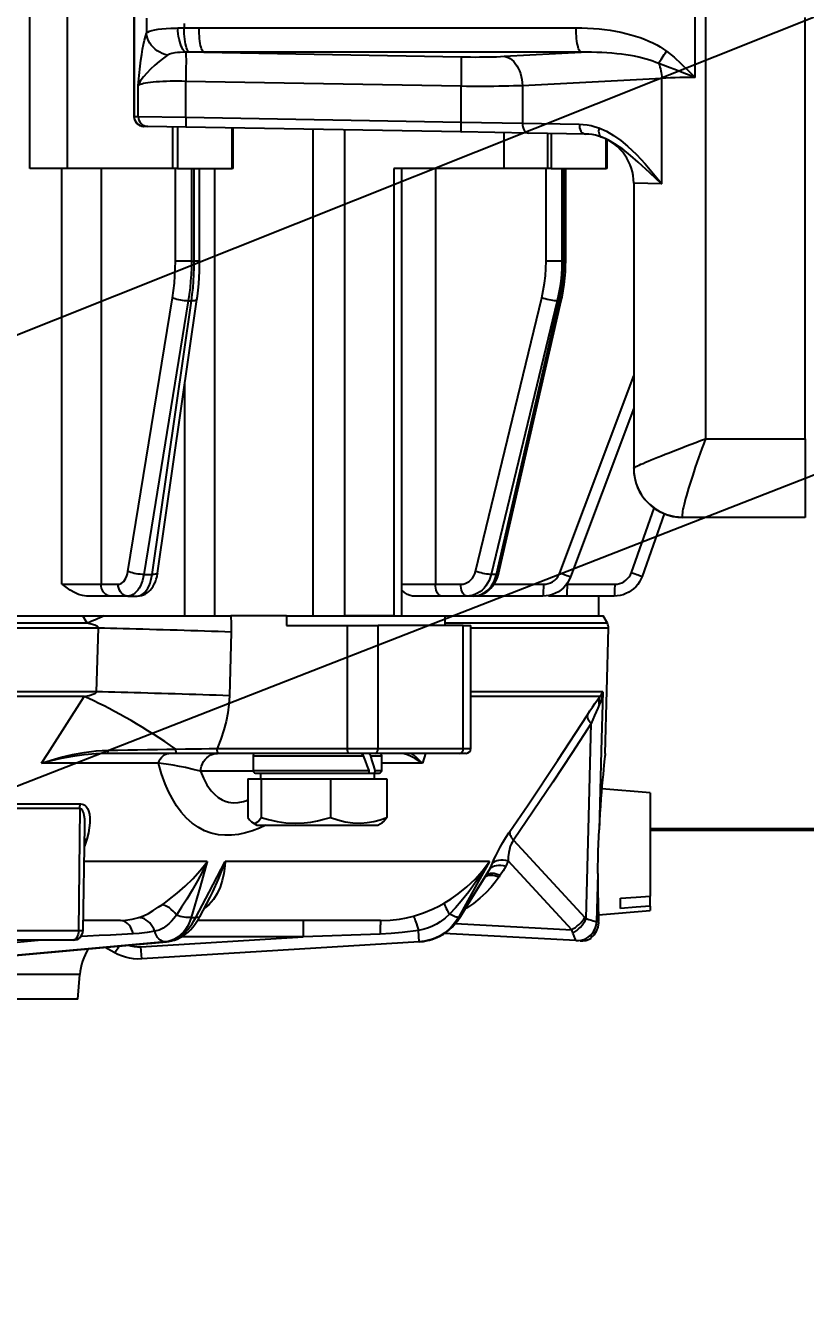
# Model space of a CAD drawing. Header units: millimetres. Extents: x 184 to 2141, y 95 to 1347.
# Drawn here: x 833.7 to 865.6, y 659 to 711.7 of the extents above; entities that cross this region are included whole.
import ezdxf
from ezdxf import colors
from ezdxf.entities.mleader import LeaderData, LeaderLine
from ezdxf.math import Vec2, Vec3

# ---------------------------------------------------------------- set-up
doc = ezdxf.new("R2010")
doc.units = ezdxf.units.MM
doc.layers.add('chuda', color=61, linetype='Continuous')
doc.layers.add('gruba', color=7, linetype='Continuous', lineweight=50)
doc.styles.get("Standard").update_dxf_attribs({"font": 'arial.ttf'})

msp = doc.modelspace()

# ---------------------------------------------------------------- linework, layer by layer
at = {"color": 7, "linetype": 'Continuous'}
for p, q in [((861.563, 776.977), (861.563, 694.82)), ((833.89, 705.895), (833.89, 765.902)), ((835.413, 765.902), (835.413, 705.895)), ((838.152, 717.326), (838.152, 708.019)), ((838.158, 717.326), (838.158, 708.019)), ((861.134, 709.621), (861.134, 713.849)), ((838.667, 712.042), (838.667, 711.427)), ((865.649, 694.82), (865.649, 712.069)), ((839.948, 711.644), (840.206, 711.647)), ((840.206, 711.823), (840.206, 711.647)), ((840.817, 711.65), (856.261, 711.65)), ((840.408, 710.65), (840.278, 710.65)), ((856.464, 710.647), (841.019, 710.647)), ((841.019, 710.647), (851.551, 710.46)), ((853.314, 710.483), (856.464, 710.647)), ((838.327, 708.015), (838.327, 709.29)), ((851.549, 709.257), (840.275, 709.457)), ((840.275, 707.988), (840.275, 709.457)), ((859.773, 709.578), (854.068, 709.279)), ((859.773, 705.254), (859.773, 709.578)), ((851.549, 707.791), (851.549, 709.257)), ((854.068, 709.279), (854.068, 707.743)), ((838.152, 708.019), (838.158, 708.019)), ((838.152, 708.017), (838.158, 708.018)), ((838.158, 708.019), (838.158, 708.018)), ((838.158, 708.018), (838.327, 708.015)), ((838.327, 708.015), (840.275, 707.988)), ((840.275, 707.988), (851.549, 707.791)), ((851.549, 707.791), (854.068, 707.743)), ((854.068, 707.743), (856.392, 707.702)), ((838.717, 707.612), (838.556, 707.615)), ((840.275, 707.585), (838.717, 707.612)), ((839.75, 705.895), (839.75, 707.594)), ((839.93, 707.591), (839.93, 705.895)), ((851.549, 707.388), (840.275, 707.585)), ((842.178, 705.895), (842.178, 707.552)), ((842.214, 705.895), (842.214, 707.551)), ((845.483, 707.494), (845.483, 687.571)), ((846.775, 707.472), (846.775, 687.571)), ((854.319, 707.34), (851.549, 707.388)), ((853.303, 707.358), (853.303, 705.895)), ((856.643, 707.3), (854.319, 707.34)), ((855.104, 705.895), (855.104, 707.326)), ((855.246, 707.324), (855.246, 705.895)), ((857.495, 705.895), (857.495, 707.094)), ((857.53, 705.895), (857.53, 707.077)), ((835.413, 705.895), (833.89, 705.895)), ((835.204, 688.86), (835.204, 705.895)), ((839.75, 705.895), (835.413, 705.895)), ((836.804, 705.895), (836.804, 688.86)), ((839.93, 705.895), (839.75, 705.895)), ((839.849, 702.097), (839.849, 705.895)), ((839.93, 705.895), (842.178, 705.895)), ((840.507, 705.895), (840.507, 702.097)), ((840.623, 702.097), (840.623, 705.895)), ((840.843, 702.097), (840.843, 705.895)), ((841.453, 705.895), (841.453, 687.571)), ((842.214, 705.895), (842.178, 705.895)), ((853.303, 705.895), (848.798, 705.895)), ((848.798, 705.895), (848.798, 687.571)), ((849.127, 687.571), (849.127, 705.895)), ((850.501, 705.895), (850.501, 688.86)), ((855.104, 705.895), (853.303, 705.895)), ((855.032, 702.097), (855.032, 705.895)), ((855.246, 705.895), (855.104, 705.895)), ((855.246, 705.895), (857.495, 705.895)), ((855.684, 705.895), (855.684, 702.097)), ((855.76, 702.097), (855.76, 705.895)), ((855.838, 702.097), (855.838, 705.895)), ((857.53, 705.895), (857.495, 705.895)), ((858.622, 705.286), (858.622, 693.617)), ((859.773, 705.254), (858.622, 705.286)), ((840.507, 702.097), (839.849, 702.097)), ((840.507, 702.097), (840.623, 702.097)), ((840.843, 702.097), (840.623, 702.097)), ((855.684, 702.097), (855.032, 702.097)), ((855.76, 702.097), (855.684, 702.097)), ((855.838, 702.097), (855.76, 702.097)), ((837.907, 689.388), (839.729, 700.592)), ((840.377, 700.462), (838.554, 689.258)), ((838.897, 689.258), (840.507, 700.462)), ((839.122, 689.32), (840.732, 700.524)), ((840.377, 700.462), (840.507, 700.462)), ((852.142, 689.388), (854.853, 700.592)), ((855.49, 700.462), (852.779, 689.258)), ((853.001, 689.258), (855.575, 700.462)), ((853.082, 689.28), (855.656, 700.484)), ((855.575, 700.462), (855.49, 700.462)), ((855.602, 689.331), (858.622, 697.403)), ((840.24, 687.571), (840.24, 697.101)), ((858.622, 696.075), (856.036, 689.161)), ((861.563, 694.82), (865.649, 694.82)), ((865.649, 694.82), (865.649, 691.598)), ((858.528, 689.342), (859.463, 691.975)), ((859.876, 691.747), (858.963, 689.18)), ((865.649, 691.598), (860.636, 691.598)), ((838.554, 689.258), (838.897, 689.258)), ((853.001, 689.258), (852.779, 689.258)), ((835.204, 688.86), (836.804, 688.86)), ((836.804, 688.86), (837.503, 688.86)), ((849.127, 688.86), (850.501, 688.86)), ((850.501, 688.86), (851.541, 688.86)), ((852.902, 688.86), (854.923, 688.86)), ((855.871, 688.86), (855.893, 688.86)), ((855.893, 688.89), (855.893, 688.86)), ((855.893, 688.86), (857.844, 688.86)), ((837.198, 688.376), (836.202, 688.376)), ((837.897, 688.376), (837.198, 688.376)), ((837.463, 688.376), (837.432, 688.376)), ((837.897, 688.376), (838.287, 688.376)), ((850.748, 688.376), (849.565, 688.376)), ((851.788, 688.376), (850.748, 688.376)), ((852.041, 688.376), (851.788, 688.376)), ((852.322, 688.376), (852.041, 688.376)), ((854.904, 688.376), (852.322, 688.376)), ((855.873, 688.376), (855.16, 688.376)), ((857.825, 688.376), (855.873, 688.376)), ((857.192, 687.571), (857.192, 688.376)), ((836.237, 687.263), (788.741, 687.263)), ((788.924, 687.571), (836.054, 687.571)), ((836.054, 687.571), (836.933, 687.571)), ((836.237, 687.263), (836.054, 687.571)), ((836.933, 687.571), (842.117, 687.571)), ((844.402, 687.571), (842.117, 687.571)), ((844.402, 687.571), (844.402, 687.168)), ((844.402, 687.571), (850.9, 687.571)), ((844.402, 687.168), (846.896, 687.168)), ((848.798, 687.571), (846.775, 687.571)), ((846.896, 687.168), (848.149, 687.168)), ((846.896, 682.134), (846.896, 687.168)), ((851.642, 687.168), (848.149, 687.168)), ((848.149, 682.134), (848.149, 687.168)), ((850.9, 687.168), (850.9, 687.571)), ((850.9, 687.571), (857.376, 687.571)), ((857.543, 687.263), (850.9, 687.263)), ((851.642, 687.168), (851.957, 687.168)), ((851.642, 682.134), (851.642, 687.168)), ((851.957, 682.134), (851.957, 687.168)), ((857.543, 687.263), (857.376, 687.571)), ((836.697, 687.06), (788.282, 687.06)), ((836.623, 684.453), (836.697, 687.06)), ((842.137, 686.902), (842.059, 684.295)), ((857.592, 687.06), (851.957, 687.06)), ((857.457, 681.932), (857.592, 687.06)), ((836.623, 684.453), (788.355, 684.453)), ((836.11, 684.261), (788.868, 684.261)), ((857.352, 684.453), (851.957, 684.453)), ((857.23, 684.261), (851.957, 684.261)), ((839.903, 681.933), (837.066, 681.933)), ((841.63, 681.933), (839.903, 681.933)), ((841.557, 682.134), (846.896, 682.134)), ((846.969, 681.933), (841.63, 681.933)), ((846.896, 682.134), (848.149, 682.134)), ((848.014, 681.933), (846.969, 681.933)), ((851.493, 681.933), (848.014, 681.933)), ((848.149, 682.134), (851.642, 682.134)), ((848.998, 681.933), (848.998, 681.933)), ((849.102, 681.933), (848.998, 681.933)), ((850.092, 681.933), (849.974, 681.531)), ((851.756, 681.933), (851.493, 681.933)), ((851.642, 682.134), (851.957, 682.134)), ((839.152, 681.531), (834.361, 681.531)), ((843.031, 681.832), (843.031, 681.228)), ((843.031, 681.832), (847.554, 681.832)), ((847.85, 681.832), (848.299, 681.832)), ((848.299, 681.228), (848.299, 681.832)), ((849.974, 681.531), (848.299, 681.531)), ((843.036, 681.198), (840.871, 681.198)), ((842.82, 680.886), (842.82, 679.308)), ((842.82, 680.886), (843.358, 680.886)), ((843.031, 681.228), (847.781, 681.228)), ((843.132, 681.127), (847.733, 681.127)), ((843.329, 681.127), (843.329, 680.886)), ((843.358, 680.886), (843.358, 679.308)), ((843.358, 680.886), (846.203, 680.886)), ((846.203, 680.886), (846.203, 679.308)), ((846.203, 680.886), (848.51, 680.886)), ((847.733, 681.127), (847.804, 681.127)), ((847.804, 681.127), (847.968, 681.127)), ((847.968, 681.127), (848.198, 681.127)), ((848.001, 680.886), (848.001, 681.127)), ((848.026, 681.228), (848.299, 681.228)), ((848.51, 680.886), (848.51, 679.308)), ((859.291, 680.312), (857.313, 680.485)), ((859.291, 680.312), (859.291, 676.091)), ((831.368, 679.864), (835.962, 679.864)), ((835.932, 679.669), (831.344, 679.669)), ((835.932, 679.669), (835.884, 674.677)), ((836.067, 674.677), (836.142, 678.969)), ((836.138, 678.969), (836.139, 678.981)), ((843.003, 679.1), (843.188, 678.993)), ((843.188, 678.993), (847.996, 678.993)), ((847.996, 678.993), (848.142, 678.993)), ((848.142, 678.993), (848.327, 679.1)), ((836.215, 678.42), (836.127, 678.131)), ((853.698, 678.378), (856.625, 675.21)), ((841.155, 677.498), (836.116, 677.498)), ((852.712, 677.498), (841.892, 677.498)), ((852.737, 677.215), (852.833, 677.435)), ((853.474, 677.534), (853.379, 677.314)), ((856.084, 674.709), (853.474, 677.534)), ((857.156, 677.006), (857.105, 675.046)), ((840.845, 675.233), (841.272, 676.043)), ((859.291, 675.671), (859.291, 676.091)), ((858.082, 675.58), (858.082, 675.999)), ((859.291, 675.671), (859.291, 675.499)), ((837.596, 675.086), (836.074, 675.086)), ((840.5, 675.213), (840.682, 675.213)), ((848.255, 675.086), (840.762, 675.086)), ((851.443, 675.216), (851.496, 675.219)), ((857.103, 675.046), (857.105, 675.046)), ((857.105, 675.046), (857.187, 675.042)), ((857.178, 675.314), (859.291, 675.499)), ((831.305, 674.677), (835.884, 674.677)), ((835.884, 674.677), (836.067, 674.677)), ((848.239, 674.532), (845.081, 674.421)), ((849.831, 674.213), (849.803, 674.676)), ((856.259, 674.263), (850.852, 674.549)), ((851.318, 674.961), (856.084, 674.709)), ((835.661, 674.281), (831.126, 674.281)), ((831.249, 674.012), (834.228, 674.281)), ((839.437, 674.212), (831.692, 673.514)), ((831.715, 673.514), (839.461, 674.212)), ((831.742, 673.515), (839.489, 674.214)), ((835.664, 674.281), (835.661, 674.281)), ((837.337, 673.779), (836.976, 673.987)), ((838.437, 674.011), (845.081, 674.421)), ((838.468, 673.513), (838.437, 674.011)), ((849.831, 674.213), (838.468, 673.513)), ((839.461, 674.212), (839.437, 674.212)), ((839.489, 674.214), (839.461, 674.212)), ((845.081, 674.421), (840.101, 674.421)), ((849.838, 674.214), (849.831, 674.213)), ((856.26, 674.263), (856.259, 674.263)), ((856.429, 674.254), (856.26, 674.263)), ((856.874, 674.361), (856.874, 674.39)), ((835.936, 672.881), (833.097, 672.881)), ((835.847, 671.865), (835.936, 672.881)), ((835.847, 671.865), (833.028, 671.865))]:
    msp.add_line(p, q, dxfattribs=at)
at = {"color": 7, "linetype": 'Continuous', "flags": 128}
for points in [[(838.327, 709.29), (838.328, 709.295), (838.368, 709.691), (838.41, 710.076), (838.44, 710.319), (838.473, 710.552), (838.508, 710.771), (838.544, 710.963), (838.582, 711.139), (838.623, 711.295), (838.667, 711.427)], [(838.667, 711.427), (838.717, 711.474), (838.79, 711.514), (838.886, 711.547), (839.004, 711.574), (839.143, 711.596), (839.3, 711.613), (839.474, 711.626), (839.663, 711.635), (839.864, 711.642), (839.948, 711.644)], [(839.529, 710.534), (839.417, 710.561), (839.309, 710.599), (839.206, 710.648), (839.108, 710.707), (839.018, 710.775), (838.936, 710.852), (838.863, 710.936), (838.8, 711.026), (838.749, 711.122), (838.709, 711.221), (838.681, 711.324), (838.667, 711.427)], [(840.278, 710.65), (840.237, 710.675), (840.197, 710.714), (840.158, 710.765), (840.121, 710.829), (840.086, 710.904), (840.055, 710.99), (840.026, 711.084), (840.002, 711.187), (839.982, 711.295), (839.966, 711.409), (839.955, 711.525), (839.948, 711.644)], [(840.206, 711.647), (840.41, 711.649), (840.613, 711.65), (840.817, 711.65)], [(840.408, 710.65), (840.382, 710.675), (840.356, 710.712), (840.332, 710.764), (840.309, 710.827), (840.288, 710.902), (840.268, 710.988), (840.251, 711.083), (840.236, 711.186), (840.224, 711.295), (840.215, 711.41), (840.209, 711.527), (840.206, 711.647)], [(841.019, 710.647), (840.994, 710.664), (840.97, 710.693), (840.946, 710.735), (840.924, 710.789), (840.903, 710.854), (840.884, 710.929), (840.867, 711.014), (840.852, 711.107), (840.84, 711.207), (840.83, 711.312), (840.823, 711.423), (840.819, 711.536), (840.817, 711.65)], [(856.261, 711.65), (856.5, 711.648), (856.737, 711.639), (856.972, 711.625), (857.204, 711.605), (857.432, 711.579), (857.657, 711.548), (857.877, 711.511), (858.092, 711.469), (858.301, 711.421), (858.504, 711.369), (858.7, 711.311), (858.889, 711.249), (859.071, 711.182), (859.244, 711.11), (859.408, 711.034), (859.564, 710.954), (859.709, 710.87), (859.845, 710.782), (859.971, 710.69)], [(856.464, 710.647), (856.439, 710.664), (856.414, 710.693), (856.391, 710.735), (856.368, 710.789), (856.347, 710.854), (856.328, 710.929), (856.311, 711.014), (856.296, 711.107), (856.284, 711.207), (856.274, 711.312), (856.267, 711.423), (856.263, 711.536), (856.261, 711.65)], [(839.529, 710.534), (839.361, 710.41), (839.184, 710.269), (839.007, 710.117), (838.835, 709.958), (838.676, 709.798), (838.538, 709.642), (838.413, 709.468), (838.328, 709.293), (838.327, 709.29)], [(840.278, 710.65), (840.045, 710.642), (839.93, 710.635), (839.821, 710.623), (839.707, 710.603), (839.606, 710.574), (839.529, 710.534)], [(840.278, 710.65), (840.28, 710.622), (840.282, 710.58), (840.283, 710.526), (840.283, 710.458), (840.284, 710.379), (840.284, 710.289), (840.284, 710.189), (840.283, 710.081), (840.282, 709.965), (840.281, 709.844), (840.279, 709.717), (840.277, 709.588), (840.275, 709.457)], [(841.019, 710.647), (840.815, 710.649), (840.611, 710.65), (840.408, 710.65)], [(851.551, 710.46), (851.553, 710.443), (851.555, 710.412), (851.556, 710.368), (851.557, 710.311), (851.558, 710.243), (851.558, 710.163), (851.558, 710.074), (851.558, 709.975), (851.557, 709.868), (851.556, 709.754), (851.555, 709.635), (851.553, 709.511), (851.551, 709.385), (851.549, 709.257)], [(851.551, 710.46), (851.743, 710.457), (851.933, 710.456), (852.122, 710.455), (852.308, 710.456), (852.489, 710.457), (852.667, 710.46), (852.839, 710.464), (853.004, 710.469), (853.163, 710.475), (853.314, 710.483)], [(853.314, 710.483), (853.397, 710.466), (853.478, 710.435), (853.557, 710.392), (853.634, 710.336), (853.706, 710.268), (853.774, 710.189), (853.836, 710.099), (853.892, 710), (853.941, 709.893), (853.983, 709.779), (854.017, 709.659), (854.042, 709.535), (854.059, 709.408), (854.068, 709.279)], [(859.649, 710.185), (859.535, 710.235), (859.412, 710.283), (859.28, 710.329), (859.138, 710.372), (858.987, 710.412), (858.828, 710.45), (858.662, 710.484), (858.488, 710.516), (858.307, 710.544), (858.12, 710.569), (857.927, 710.591), (857.729, 710.609), (857.526, 710.624), (857.319, 710.636), (857.109, 710.644), (856.896, 710.649), (856.681, 710.65), (856.464, 710.647)], [(859.649, 710.185), (859.678, 710.239), (859.711, 710.298), (859.747, 710.359), (859.787, 710.422), (859.829, 710.487), (859.874, 710.554), (859.922, 710.622), (859.971, 710.69)], [(859.971, 710.69), (860.275, 710.442), (860.567, 710.18), (860.852, 709.906), (861.13, 709.625), (861.134, 709.621)], [(861.134, 709.621), (861.128, 709.623), (860.75, 709.768), (860.379, 709.91), (860.01, 710.05), (859.649, 710.185)], [(859.649, 710.185), (859.675, 710.115), (859.699, 710.042), (859.719, 709.968), (859.736, 709.892), (859.75, 709.815), (859.761, 709.736), (859.769, 709.657), (859.773, 709.578)], [(840.275, 709.457), (840.112, 709.461), (839.95, 709.463), (839.791, 709.463), (839.635, 709.461), (839.484, 709.457), (839.338, 709.452), (839.198, 709.445), (839.066, 709.436), (838.941, 709.425), (838.826, 709.413), (838.721, 709.399), (838.626, 709.384), (838.542, 709.367), (838.47, 709.349), (838.41, 709.33), (838.362, 709.311), (838.327, 709.29)], [(861.134, 709.621), (860.922, 709.62), (860.715, 709.617), (860.512, 709.613), (860.316, 709.607), (860.127, 709.599), (859.945, 709.589), (859.773, 709.578)], [(854.068, 709.279), (853.889, 709.273), (853.702, 709.268), (853.508, 709.263), (853.307, 709.259), (853.101, 709.256), (852.889, 709.254), (852.673, 709.252), (852.453, 709.252), (852.23, 709.252), (852.005, 709.253), (851.777, 709.254), (851.549, 709.257)], [(838.152, 708.017), (838.158, 707.954), (838.173, 707.89), (838.199, 707.831), (838.234, 707.776), (838.277, 707.729), (838.327, 707.688), (838.383, 707.656), (838.444, 707.632), (838.509, 707.619), (838.556, 707.615)], [(838.158, 708.018), (838.165, 707.94), (838.188, 707.866), (838.225, 707.796), (838.274, 707.736), (838.334, 707.686), (838.403, 707.648), (838.478, 707.624), (838.556, 707.615)], [(838.327, 708.015), (838.334, 707.937), (838.357, 707.863), (838.392, 707.794), (838.441, 707.733), (838.5, 707.683), (838.567, 707.645), (838.64, 707.621), (838.717, 707.612)], [(840.275, 707.988), (840.274, 707.909), (840.273, 707.834), (840.272, 707.764), (840.272, 707.703), (840.272, 707.653), (840.273, 707.616), (840.274, 707.593), (840.275, 707.585)], [(851.549, 707.791), (851.548, 707.713), (851.547, 707.637), (851.547, 707.567), (851.546, 707.506), (851.547, 707.456), (851.547, 707.419), (851.548, 707.396), (851.549, 707.388)], [(854.068, 707.743), (854.072, 707.665), (854.085, 707.59), (854.108, 707.52), (854.14, 707.46), (854.178, 707.41), (854.222, 707.372), (854.269, 707.349), (854.319, 707.34)], [(856.392, 707.702), (856.557, 707.694), (856.721, 707.674), (856.883, 707.643), (857.043, 707.601), (857.199, 707.548)], [(856.392, 707.702), (856.396, 707.624), (856.409, 707.549), (856.432, 707.48), (856.463, 707.419), (856.502, 707.369), (856.546, 707.331), (856.593, 707.308), (856.643, 707.3)], [(857.316, 707.171), (857.186, 707.215), (857.053, 707.25), (856.918, 707.276), (856.781, 707.292), (856.643, 707.3)], [(857.199, 707.548), (857.188, 707.484), (857.185, 707.421), (857.19, 707.361), (857.202, 707.307), (857.222, 707.26), (857.248, 707.221), (857.279, 707.191), (857.316, 707.171)], [(857.199, 707.548), (857.504, 707.413), (857.798, 707.244), (858.089, 707.04), (858.368, 706.81), (858.738, 706.457), (859.09, 706.075), (859.433, 705.672), (859.769, 705.258), (859.773, 705.254)], [(859.773, 705.254), (859.768, 705.258), (859.281, 705.707), (858.808, 706.142), (858.492, 706.42), (858.171, 706.677), (857.842, 706.905), (857.584, 707.052), (857.316, 707.171)], [(839.729, 700.592), (839.772, 700.888), (839.806, 701.187), (839.83, 701.489), (839.844, 701.792), (839.849, 702.097)], [(840.507, 702.097), (840.503, 701.821), (840.492, 701.546), (840.474, 701.272), (840.449, 700.999), (840.416, 700.729), (840.377, 700.462)], [(840.507, 700.462), (840.542, 700.729), (840.571, 700.999), (840.594, 701.272), (840.61, 701.546), (840.62, 701.821), (840.623, 702.097)], [(840.732, 700.524), (840.75, 700.657), (840.78, 700.91), (840.805, 701.166), (840.823, 701.423), (840.835, 701.681), (840.842, 701.94), (840.843, 702.097)], [(854.853, 700.592), (854.917, 700.888), (854.967, 701.187), (855.003, 701.489), (855.025, 701.792), (855.032, 702.097)], [(855.684, 702.097), (855.679, 701.821), (855.662, 701.546), (855.635, 701.272), (855.598, 700.999), (855.549, 700.729), (855.49, 700.462)], [(855.575, 700.462), (855.631, 700.729), (855.677, 700.999), (855.713, 701.272), (855.739, 701.546), (855.754, 701.821), (855.76, 702.097)], [(855.656, 700.484), (855.686, 700.62), (855.734, 700.875), (855.773, 701.132), (855.803, 701.391), (855.824, 701.651), (855.835, 701.912), (855.838, 702.097)], [(840.377, 700.462), (840.305, 700.464), (840.227, 700.471), (840.147, 700.481), (840.066, 700.494), (839.986, 700.51), (839.911, 700.528), (839.841, 700.549), (839.78, 700.57), (839.729, 700.592)], [(840.732, 700.524), (840.726, 700.51), (840.706, 700.494), (840.673, 700.481), (840.628, 700.471), (840.572, 700.464), (840.507, 700.462)], [(855.49, 700.462), (855.44, 700.464), (855.38, 700.471), (855.312, 700.481), (855.238, 700.494), (855.16, 700.51), (855.08, 700.528), (855.001, 700.549), (854.925, 700.57), (854.853, 700.592)], [(855.656, 700.484), (855.654, 700.481), (855.641, 700.471), (855.614, 700.464), (855.575, 700.462)], [(858.622, 693.617), (858.628, 693.625), (858.646, 693.639), (858.677, 693.657), (858.72, 693.679), (858.775, 693.706), (858.841, 693.737), (858.919, 693.772), (859.008, 693.811), (859.108, 693.854), (859.218, 693.9), (859.338, 693.95), (859.468, 694.004), (859.607, 694.06), (859.755, 694.12), (859.91, 694.182), (860.073, 694.247), (860.243, 694.313), (860.419, 694.382), (860.6, 694.453), (860.786, 694.524), (860.976, 694.597), (861.169, 694.671), (861.365, 694.745), (861.563, 694.82)], [(861.563, 694.82), (861.489, 694.621), (861.417, 694.423), (861.346, 694.226), (861.277, 694.032), (861.21, 693.84), (861.146, 693.652), (861.084, 693.469), (861.025, 693.291), (860.97, 693.119), (860.917, 692.953), (860.869, 692.794), (860.824, 692.643), (860.782, 692.501), (860.745, 692.367), (860.712, 692.243), (860.684, 692.128), (860.66, 692.024), (860.64, 691.931), (860.625, 691.848), (860.615, 691.777), (860.609, 691.717), (860.608, 691.67), (860.612, 691.634), (860.62, 691.611)], [(858.622, 693.617), (858.629, 693.452), (858.649, 693.288), (858.683, 693.126), (858.73, 692.968), (858.79, 692.814), (858.862, 692.666), (858.947, 692.524), (859.043, 692.389), (859.149, 692.263), (859.266, 692.146), (859.392, 692.039), (859.526, 691.942), (859.668, 691.857), (859.816, 691.784), (859.97, 691.723), (860.129, 691.675), (860.291, 691.64), (860.455, 691.619), (860.62, 691.611)], [(860.62, 691.611), (860.625, 691.604), (860.63, 691.6), (860.636, 691.598)], [(837.503, 688.86), (837.563, 688.867), (837.622, 688.89), (837.679, 688.926), (837.731, 688.977), (837.78, 689.04), (837.822, 689.114), (837.858, 689.198), (837.886, 689.29), (837.907, 689.388)], [(838.554, 689.258), (838.531, 689.134), (838.499, 689.016), (838.461, 688.904), (838.417, 688.8), (838.366, 688.706), (838.309, 688.622), (838.248, 688.549), (838.183, 688.488), (838.115, 688.439), (838.044, 688.405), (837.971, 688.383), (837.897, 688.376)], [(838.554, 689.258), (838.482, 689.26), (838.405, 689.267), (838.324, 689.277), (838.243, 689.29), (838.164, 689.306), (838.088, 689.324), (838.019, 689.345), (837.958, 689.366), (837.907, 689.388)], [(838.287, 688.376), (838.373, 688.382), (838.457, 688.398), (838.538, 688.425), (838.615, 688.46), (838.688, 688.505), (838.756, 688.559), (838.821, 688.622), (838.881, 688.693), (838.936, 688.775), (838.986, 688.865), (839.03, 688.964), (839.066, 689.069), (839.096, 689.178), (839.118, 689.291), (839.122, 689.32)], [(838.287, 688.376), (838.355, 688.383), (838.423, 688.405), (838.489, 688.439), (838.552, 688.488), (838.613, 688.549), (838.67, 688.622), (838.722, 688.706), (838.769, 688.8), (838.811, 688.904), (838.846, 689.016), (838.875, 689.134), (838.897, 689.258)], [(839.122, 689.32), (839.116, 689.306), (839.096, 689.29), (839.063, 689.277), (839.018, 689.267), (838.962, 689.26), (838.897, 689.258)], [(851.541, 688.86), (851.631, 688.867), (851.718, 688.89), (851.803, 688.926), (851.881, 688.977), (851.953, 689.04), (852.016, 689.114), (852.069, 689.198), (852.111, 689.29), (852.142, 689.388)], [(852.779, 689.258), (852.743, 689.134), (852.696, 689.016), (852.638, 688.904), (852.571, 688.8), (852.494, 688.706), (852.409, 688.622), (852.317, 688.549), (852.219, 688.488), (852.116, 688.439), (852.009, 688.405), (851.899, 688.383), (851.788, 688.376)], [(852.041, 688.376), (852.118, 688.38), (852.221, 688.393), (852.323, 688.418), (852.421, 688.454), (852.515, 688.499), (852.605, 688.555), (852.69, 688.62), (852.769, 688.694), (852.842, 688.776), (852.907, 688.866), (852.965, 688.963), (853.013, 689.067), (853.053, 689.175), (853.082, 689.28)], [(852.041, 688.376), (852.149, 688.383), (852.255, 688.405), (852.359, 688.439), (852.459, 688.488), (852.554, 688.549), (852.643, 688.622), (852.725, 688.706), (852.8, 688.8), (852.865, 688.904), (852.921, 689.016), (852.966, 689.134), (853.001, 689.258)], [(852.779, 689.258), (852.729, 689.26), (852.669, 689.267), (852.601, 689.277), (852.527, 689.29), (852.449, 689.306), (852.369, 689.324), (852.289, 689.345), (852.213, 689.366), (852.142, 689.388)], [(853.082, 689.28), (853.081, 689.277), (853.067, 689.267), (853.04, 689.26), (853.001, 689.258)], [(854.923, 688.86), (855.021, 688.866), (855.116, 688.886), (855.209, 688.918), (855.296, 688.963), (855.376, 689.018), (855.448, 689.084), (855.51, 689.159), (855.562, 689.242), (855.602, 689.331)], [(855.602, 689.331), (855.679, 689.302), (855.752, 689.274), (855.821, 689.248), (855.883, 689.224), (855.936, 689.203), (855.979, 689.186), (856.01, 689.173), (856.03, 689.165), (856.036, 689.161)], [(857.844, 688.86), (857.943, 688.866), (858.04, 688.887), (858.133, 688.92), (858.221, 688.965), (858.302, 689.022), (858.374, 689.09), (858.437, 689.167), (858.488, 689.251), (858.528, 689.342)], [(858.528, 689.342), (858.604, 689.314), (858.678, 689.288), (858.748, 689.263), (858.81, 689.24), (858.863, 689.22), (858.906, 689.204), (858.938, 689.191), (858.957, 689.184), (858.963, 689.18)], [(836.202, 688.376), (836.044, 688.393), (835.886, 688.439), (835.71, 688.52), (835.54, 688.621), (835.372, 688.736), (835.207, 688.857), (835.204, 688.86)], [(837.198, 688.376), (837.13, 688.384), (837.064, 688.406), (837.001, 688.441), (836.945, 688.49), (836.896, 688.549), (836.857, 688.618), (836.828, 688.694), (836.81, 688.776), (836.804, 688.86)], [(837.897, 688.376), (837.829, 688.384), (837.762, 688.406), (837.7, 688.441), (837.644, 688.49), (837.595, 688.549), (837.556, 688.618), (837.527, 688.694), (837.509, 688.776), (837.503, 688.86)], [(850.748, 688.376), (850.705, 688.384), (850.663, 688.406), (850.625, 688.441), (850.589, 688.49), (850.559, 688.549), (850.534, 688.618), (850.516, 688.694), (850.505, 688.776), (850.501, 688.86)], [(851.788, 688.376), (851.745, 688.384), (851.704, 688.406), (851.665, 688.441), (851.629, 688.49), (851.599, 688.549), (851.574, 688.618), (851.556, 688.694), (851.545, 688.776), (851.541, 688.86)], [(856.036, 689.161), (855.982, 689.039), (855.916, 688.924), (855.837, 688.817), (855.747, 688.719), (855.646, 688.631), (855.537, 688.555), (855.42, 688.492), (855.296, 688.442), (855.168, 688.406), (855.037, 688.384), (854.904, 688.376)], [(854.923, 688.86), (854.923, 688.776), (854.922, 688.694), (854.921, 688.618), (854.919, 688.549), (854.917, 688.49), (854.914, 688.441), (854.911, 688.406), (854.907, 688.384), (854.904, 688.376)], [(855.893, 688.86), (855.892, 688.776), (855.892, 688.694), (855.89, 688.618), (855.888, 688.549), (855.886, 688.49), (855.883, 688.441), (855.88, 688.406), (855.877, 688.384), (855.873, 688.376)], [(858.963, 689.18), (858.916, 689.066), (858.857, 688.957), (858.788, 688.855), (858.708, 688.76), (858.619, 688.674), (858.522, 688.598), (858.417, 688.532), (858.306, 688.476), (858.191, 688.433), (858.071, 688.402), (857.949, 688.383), (857.825, 688.376)], [(857.844, 688.86), (857.844, 688.776), (857.843, 688.694), (857.842, 688.618), (857.84, 688.549), (857.838, 688.49), (857.835, 688.441), (857.832, 688.406), (857.828, 688.384), (857.825, 688.376)], [(849.565, 688.376), (849.461, 688.393), (849.356, 688.439), (849.239, 688.52), (849.127, 688.619)], [(852.329, 688.415), (852.328, 688.406), (852.325, 688.384), (852.322, 688.376)], [(855.16, 688.376), (855.105, 688.393), (855.101, 688.396)], [(836.933, 687.571), (836.843, 687.529), (836.753, 687.488), (836.665, 687.448), (836.578, 687.409), (836.491, 687.371), (836.405, 687.334), (836.321, 687.298), (836.237, 687.263)], [(836.697, 687.06), (836.698, 687.074), (836.695, 687.087), (836.686, 687.104), (836.66, 687.128), (836.606, 687.16), (836.549, 687.183), (836.394, 687.23), (836.237, 687.263)], [(842.117, 687.571), (842.137, 687.238), (842.137, 686.902)], [(842.137, 686.902), (841.871, 686.911), (841.6, 686.921), (841.326, 686.93), (841.048, 686.939), (840.768, 686.948), (840.487, 686.957), (840.204, 686.966), (839.92, 686.974), (839.637, 686.983), (839.354, 686.991), (839.072, 686.999), (838.793, 687.007), (838.515, 687.015), (838.241, 687.022), (837.971, 687.029), (837.705, 687.036), (837.444, 687.043), (837.189, 687.049), (836.939, 687.055), (836.697, 687.06)], [(834.361, 681.531), (834.62, 681.933), (836.11, 684.261)], [(836.11, 684.261), (836.314, 684.302), (836.511, 684.365), (836.561, 684.389), (836.606, 684.424), (836.618, 684.441), (836.623, 684.453)], [(839.869, 682.105), (839.642, 682.261), (839.413, 682.415), (839.183, 682.566), (838.953, 682.714), (838.722, 682.859), (838.492, 683.001), (838.262, 683.14), (838.034, 683.274), (837.807, 683.404), (837.582, 683.529), (837.361, 683.65), (837.142, 683.766), (836.927, 683.877), (836.715, 683.981), (836.509, 684.081), (836.307, 684.174), (836.11, 684.261)], [(842.059, 684.295), (841.792, 684.304), (841.522, 684.313), (841.248, 684.322), (840.971, 684.331), (840.691, 684.34), (840.41, 684.349), (840.127, 684.358), (839.844, 684.366), (839.56, 684.375), (839.278, 684.383), (838.997, 684.391), (838.717, 684.399), (838.44, 684.407), (838.167, 684.414), (837.897, 684.421), (837.631, 684.428), (837.37, 684.435), (837.115, 684.441), (836.865, 684.447), (836.623, 684.453)], [(842.059, 684.295), (842.037, 683.943), (841.993, 683.593), (841.926, 683.242), (841.837, 682.896), (841.711, 682.51), (841.557, 682.134)], [(856.726, 683.51), (856.831, 683.673), (856.934, 683.83), (857.036, 683.982), (857.134, 684.126), (857.23, 684.261)], [(857.23, 684.261), (857.214, 684.223), (857.201, 684.183), (857.193, 684.141), (857.188, 684.098), (857.188, 684.053), (857.191, 684.008), (857.198, 683.962), (857.209, 683.915)], [(857.352, 684.453), (857.289, 682.037), (857.204, 678.806)], [(857.352, 684.453), (857.352, 684.449), (857.303, 684.181), (857.262, 684.047), (857.209, 683.915)], [(857.23, 684.261), (857.304, 684.354), (857.352, 684.451), (857.352, 684.453)], [(853.545, 678.729), (854.293, 679.822), (855.519, 681.655), (856.726, 683.51)], [(856.726, 683.51), (856.72, 683.477), (856.722, 683.439), (856.732, 683.398), (856.749, 683.354), (856.773, 683.308), (856.804, 683.26), (856.842, 683.21), (856.886, 683.159)], [(857.209, 683.915), (857.148, 683.779), (857.084, 683.633), (857.019, 683.48), (856.886, 683.159)], [(856.886, 683.159), (856.102, 681.95), (855.309, 680.75), (854.508, 679.559), (853.698, 678.378)], [(856.676, 675.163), (856.786, 679.347), (856.886, 683.159)], [(834.361, 681.531), (834.37, 681.534), (834.766, 681.659), (835.17, 681.773), (835.637, 681.884), (836.111, 681.973), (836.601, 682.037), (837.096, 682.064)], [(837.066, 681.933), (836.587, 681.916), (836.112, 681.872), (835.638, 681.804), (835.17, 681.718), (834.767, 681.63), (834.37, 681.533), (834.361, 681.531)], [(837.066, 681.933), (837.071, 681.935), (837.076, 681.942), (837.08, 681.953), (837.084, 681.969), (837.088, 681.988), (837.091, 682.011), (837.094, 682.036), (837.096, 682.064)], [(837.096, 682.064), (837.496, 682.07), (837.898, 682.076), (838.301, 682.081), (838.708, 682.087), (839.114, 682.094), (839.492, 682.099), (839.869, 682.105)], [(839.152, 681.531), (839.188, 681.618), (839.231, 681.697), (839.279, 681.767), (839.333, 681.825), (839.391, 681.872), (839.452, 681.905), (839.516, 681.926), (839.58, 681.933)], [(839.869, 682.105), (840.264, 682.113), (840.592, 682.119), (840.916, 682.124), (841.239, 682.13), (841.557, 682.134)], [(839.903, 681.933), (839.897, 681.936), (839.891, 681.945), (839.885, 681.961), (839.88, 681.982), (839.876, 682.008), (839.873, 682.037), (839.87, 682.07), (839.869, 682.105)], [(840.871, 681.198), (840.886, 681.305), (840.913, 681.409), (840.953, 681.508), (841.003, 681.6), (841.065, 681.683), (841.135, 681.757), (841.213, 681.818), (841.299, 681.868), (841.389, 681.904), (841.482, 681.925), (841.578, 681.933)], [(841.63, 681.933), (841.616, 681.937), (841.602, 681.948), (841.589, 681.967), (841.578, 681.992), (841.569, 682.022), (841.562, 682.057), (841.558, 682.095), (841.557, 682.134)], [(846.969, 681.933), (846.955, 681.937), (846.941, 681.948), (846.928, 681.967), (846.917, 681.992), (846.908, 682.022), (846.901, 682.057), (846.897, 682.095), (846.896, 682.134)], [(847.554, 681.832), (847.528, 681.875), (847.496, 681.907), (847.459, 681.927), (847.431, 681.933), (847.429, 681.933)], [(847.85, 681.832), (847.841, 681.854), (847.816, 681.89), (847.785, 681.917), (847.753, 681.93), (847.735, 681.933)], [(848.014, 681.933), (848.04, 681.937), (848.066, 681.948), (848.089, 681.967), (848.11, 681.992), (848.126, 682.022), (848.139, 682.057), (848.147, 682.095), (848.149, 682.134)], [(849.974, 681.531), (849.971, 681.533), (849.814, 681.63), (849.666, 681.718), (849.508, 681.803), (849.362, 681.87), (849.226, 681.916), (849.106, 681.932)], [(849.524, 681.933), (849.583, 681.886), (849.712, 681.773), (849.836, 681.659), (849.971, 681.534), (849.974, 681.531)], [(851.493, 681.933), (851.523, 681.937), (851.55, 681.948), (851.576, 681.967), (851.599, 681.992), (851.617, 682.022), (851.631, 682.057), (851.639, 682.095), (851.642, 682.134)], [(857.457, 681.932), (857.456, 681.92), (857.451, 681.878), (857.443, 681.809), (857.433, 681.713), (857.419, 681.589), (857.403, 681.441), (857.385, 681.267), (857.366, 681.069), (857.345, 680.848), (857.324, 680.608), (857.302, 680.347), (857.28, 680.068), (857.259, 679.774), (857.239, 679.467), (857.22, 679.141), (857.204, 678.806)], [(843.56, 678.993), (843.295, 678.872), (843.005, 678.762), (842.719, 678.676), (842.432, 678.615), (842.151, 678.581), (841.877, 678.576), (841.614, 678.6), (841.318, 678.665), (841.038, 678.767), (840.778, 678.904), (840.538, 679.072), (840.304, 679.282), (840.091, 679.52), (839.898, 679.782), (839.724, 680.066), (839.569, 680.367), (839.432, 680.682), (839.281, 681.098), (839.152, 681.531)], [(840.871, 681.198), (840.578, 681.274), (840.262, 681.348), (840.021, 681.398), (839.761, 681.445), (839.47, 681.49), (839.152, 681.531)], [(847.781, 681.228), (847.709, 681.43), (847.633, 681.632), (847.554, 681.832)], [(848.026, 681.228), (847.972, 681.429), (847.913, 681.63), (847.85, 681.832)], [(840.871, 681.198), (840.996, 680.911), (841.142, 680.644), (841.312, 680.405), (841.449, 680.256), (841.602, 680.127), (841.769, 680.025), (841.894, 679.971), (842.026, 679.933), (842.221, 679.909), (842.427, 679.919), (842.638, 679.962), (842.78, 680.009), (842.82, 680.026)], [(847.733, 681.127), (847.756, 681.132), (847.773, 681.145), (847.784, 681.165), (847.787, 681.193), (847.781, 681.227), (847.781, 681.228)], [(847.968, 681.127), (847.969, 681.127), (847.991, 681.132), (848.01, 681.144), (848.024, 681.166), (848.03, 681.197), (848.026, 681.228)], [(835.932, 679.669), (835.932, 679.695), (835.934, 679.72), (835.937, 679.745), (835.94, 679.77), (835.944, 679.795), (835.949, 679.818), (835.955, 679.842), (835.962, 679.864)], [(835.962, 679.864), (836.027, 679.858), (836.086, 679.839), (836.144, 679.805), (836.193, 679.761), (836.252, 679.677), (836.294, 679.581), (836.329, 679.442), (836.345, 679.293), (836.344, 679.094), (836.322, 678.888), (836.283, 678.679), (836.215, 678.42)], [(836.139, 678.981), (836.141, 679.099), (836.134, 679.244), (836.115, 679.386), (836.093, 679.48), (836.06, 679.566), (836.034, 679.609), (836.001, 679.644), (835.96, 679.665), (835.932, 679.669)], [(842.82, 679.308), (842.89, 679.206), (842.961, 679.13), (843.034, 679.085), (843.108, 679.076), (843.171, 679.098), (843.234, 679.145), (843.296, 679.217), (843.358, 679.308)], [(843.358, 679.308), (843.662, 679.223), (844.018, 679.145), (844.378, 679.094), (844.75, 679.075), (845.122, 679.089), (845.395, 679.12), (845.665, 679.169), (845.936, 679.232), (846.203, 679.308)], [(846.203, 679.308), (846.503, 679.206), (846.808, 679.13), (847.122, 679.085), (847.439, 679.076), (847.708, 679.098), (847.975, 679.145), (848.244, 679.217), (848.51, 679.308)], [(848.51, 679.308), (848.44, 679.206), (848.369, 679.13), (848.325, 679.103)], [(852.833, 677.435), (852.898, 677.581), (852.971, 677.736), (853.051, 677.897), (853.155, 678.091), (853.266, 678.289), (853.385, 678.485), (853.506, 678.672), (853.545, 678.729)], [(853.545, 678.729), (853.541, 678.694), (853.545, 678.656), (853.555, 678.615), (853.571, 678.571), (853.594, 678.525), (853.623, 678.477), (853.658, 678.428), (853.698, 678.378)], [(857.156, 677.006), (857.158, 677.303), (857.161, 677.605), (857.167, 677.915), (857.177, 678.225), (857.19, 678.516), (857.204, 678.806)], [(836.132, 678.41), (836.157, 678.415), (836.215, 678.42)], [(853.698, 678.378), (853.678, 678.348), (853.639, 678.285), (853.605, 678.216), (853.569, 678.127), (853.53, 677.997), (853.503, 677.87), (853.481, 677.696), (853.474, 677.534)], [(839.304, 675.735), (839.457, 675.844), (839.612, 675.959), (839.926, 676.21), (840.246, 676.493), (840.557, 676.798), (840.863, 677.134), (841.15, 677.491), (841.155, 677.498)], [(841.155, 677.498), (841.151, 677.49), (840.955, 677.093), (840.75, 676.706), (840.535, 676.327), (840.314, 675.96), (840.105, 675.63), (839.894, 675.311)], [(841.155, 677.498), (840.859, 676.463), (840.5, 675.213)], [(840.682, 675.213), (841.23, 676.248), (841.892, 677.498)], [(841.892, 677.498), (841.892, 677.491), (841.877, 677.323), (841.832, 677.016), (841.767, 676.724), (841.677, 676.45), (841.558, 676.19), (841.408, 675.951), (841.222, 675.735)], [(841.271, 676.043), (841.386, 676.266), (841.617, 676.774), (841.823, 677.301), (841.889, 677.49), (841.892, 677.498)], [(850.855, 675.797), (851.152, 675.981), (851.437, 676.182), (851.794, 676.471), (852.123, 676.783), (852.431, 677.127), (852.707, 677.491), (852.712, 677.498)], [(852.712, 677.498), (852.707, 677.49), (852.442, 677.073), (852.162, 676.666), (851.865, 676.267), (851.552, 675.879), (851.317, 675.608), (851.074, 675.344)], [(852.712, 677.498), (852.131, 676.453), (851.443, 675.216)], [(851.496, 675.219), (852.128, 676.234), (852.737, 677.215)], [(852.629, 677.027), (852.636, 677.038), (852.737, 677.215)], [(852.737, 677.215), (852.787, 677.26), (852.848, 677.297), (852.92, 677.325), (853.001, 677.343), (853.089, 677.351), (853.183, 677.349), (853.28, 677.336), (853.379, 677.314)], [(852.833, 677.435), (852.883, 677.48), (852.944, 677.517), (853.016, 677.545), (853.097, 677.563), (853.185, 677.571), (853.279, 677.569), (853.376, 677.556), (853.474, 677.534)], [(853.379, 677.314), (853.28, 677.123), (853.153, 676.941)], [(851.496, 675.202), (851.97, 675.961), (852.629, 677.027)], [(853.108, 676.878), (852.954, 676.664), (852.784, 676.456), (852.564, 676.22), (852.323, 675.997), (852.055, 675.784), (851.767, 675.587), (851.719, 675.559)], [(852.529, 676.873), (852.578, 676.906), (852.636, 676.93), (852.702, 676.945), (852.775, 676.951), (852.854, 676.947), (852.937, 676.933), (853.022, 676.91), (853.108, 676.878)], [(852.567, 676.936), (852.589, 676.957), (852.637, 676.989), (852.693, 677.012), (852.757, 677.024), (852.829, 677.027), (852.905, 677.02), (852.986, 677.003), (853.069, 676.976), (853.153, 676.941)], [(853.153, 676.941), (853.132, 676.912), (853.108, 676.878)], [(857.156, 677.006), (857.156, 676.803), (857.156, 676.487), (857.159, 676.18), (857.164, 675.876), (857.17, 675.587), (857.178, 675.306), (857.187, 675.042)], [(858.082, 675.999), (858.727, 676.048), (859.291, 676.091)], [(838.349, 675.208), (838.546, 675.284), (838.742, 675.379), (838.94, 675.494), (839.145, 675.627), (839.304, 675.735)], [(839.894, 675.311), (839.827, 675.395), (839.755, 675.473), (839.679, 675.543), (839.602, 675.603), (839.525, 675.654), (839.448, 675.693), (839.374, 675.72), (839.304, 675.735)], [(841.222, 675.735), (841.099, 675.627), (841.025, 675.575)], [(841.086, 675.702), (841.141, 675.72), (841.222, 675.735)], [(849.603, 675.266), (850.014, 675.397), (850.414, 675.566), (850.637, 675.677), (850.855, 675.797)], [(850.855, 675.797), (850.86, 675.777), (850.871, 675.744), (850.89, 675.7), (850.915, 675.646), (850.947, 675.582), (850.985, 675.509), (851.027, 675.429), (851.074, 675.344)], [(859.291, 675.671), (858.727, 675.628), (858.082, 675.58)], [(837.596, 675.086), (837.811, 675.096), (838.085, 675.136), (838.349, 675.208)], [(838.124, 674.54), (838.094, 674.643), (838.055, 674.739), (838.007, 674.825), (837.951, 674.902), (837.888, 674.967), (837.82, 675.018), (837.748, 675.056), (837.673, 675.079), (837.596, 675.086)], [(839.008, 674.647), (838.967, 674.742), (838.918, 674.831), (838.861, 674.913), (838.798, 674.988), (838.73, 675.053), (838.657, 675.108), (838.581, 675.151), (838.504, 675.183), (838.426, 675.202), (838.349, 675.208)], [(839.894, 675.311), (839.788, 675.175), (839.685, 675.056), (839.578, 674.949), (839.463, 674.854), (839.342, 674.774), (839.18, 674.697), (839.008, 674.647)], [(840.5, 675.213), (840.395, 674.954), (840.33, 674.833), (840.257, 674.72), (840.176, 674.616), (840.088, 674.522), (839.991, 674.437), (839.887, 674.365), (839.782, 674.307), (839.673, 674.263), (839.556, 674.23), (839.437, 674.212)], [(839.461, 674.212), (839.578, 674.23), (839.695, 674.26), (839.814, 674.306), (839.931, 674.365), (840.042, 674.435), (840.149, 674.517), (840.255, 674.613), (840.357, 674.72), (840.446, 674.83), (840.53, 674.948), (840.609, 675.077), (840.682, 675.213)], [(839.489, 674.216), (839.57, 674.225), (839.689, 674.249), (839.808, 674.283), (839.925, 674.329), (840.041, 674.385), (840.153, 674.451), (840.262, 674.528), (840.366, 674.613), (840.465, 674.707), (840.559, 674.811), (840.649, 674.924), (840.733, 675.045), (840.811, 675.173), (840.843, 675.235)], [(840.5, 675.213), (840.434, 675.206), (840.363, 675.204), (840.287, 675.208), (840.208, 675.218), (840.128, 675.234), (840.048, 675.255), (839.97, 675.281), (839.894, 675.311)], [(840.845, 675.233), (840.831, 675.218), (840.807, 675.208), (840.774, 675.204), (840.732, 675.206), (840.682, 675.213)], [(845.09, 675.086), (845.089, 675.08), (845.088, 675.061), (845.087, 675.029), (845.086, 674.985), (845.085, 674.93), (845.084, 674.864), (845.083, 674.789), (845.082, 674.705), (845.082, 674.615), (845.082, 674.52), (845.081, 674.421)], [(848.255, 675.086), (848.252, 675.08), (848.25, 675.061), (848.249, 675.03), (848.247, 674.987), (848.245, 674.933), (848.243, 674.869), (848.242, 674.795), (848.241, 674.714), (848.24, 674.625), (848.239, 674.532)], [(848.255, 675.086), (848.642, 675.101), (849.031, 675.145), (849.318, 675.197), (849.603, 675.266)], [(849.603, 675.266), (849.611, 675.254), (849.623, 675.231), (849.637, 675.195), (849.655, 675.147), (849.675, 675.089), (849.698, 675.022), (849.722, 674.945), (849.748, 674.861), (849.775, 674.771), (849.803, 674.676)], [(851.074, 675.344), (850.894, 675.179), (850.698, 675.031), (850.546, 674.935), (850.386, 674.853), (850.215, 674.782), (850.038, 674.726), (849.803, 674.676)], [(851.443, 675.216), (851.39, 675.127), (851.301, 674.998), (851.202, 674.876), (851.052, 674.724), (850.968, 674.652), (850.881, 674.585), (850.69, 674.464), (850.484, 674.364), (850.381, 674.325), (850.277, 674.291), (850.058, 674.24), (849.831, 674.213)], [(849.838, 674.214), (850.01, 674.232), (850.181, 674.264), (850.353, 674.312), (850.52, 674.375), (850.676, 674.449), (850.826, 674.535), (850.972, 674.637), (851.109, 674.75), (851.318, 674.968), (851.496, 675.219)], [(849.945, 674.225), (849.963, 674.226), (850.114, 674.25), (850.263, 674.285), (850.41, 674.331), (850.553, 674.388), (850.692, 674.454), (850.825, 674.531), (850.95, 674.616), (851.069, 674.71), (851.182, 674.813), (851.288, 674.924), (851.385, 675.044), (851.474, 675.17), (851.494, 675.203)], [(851.443, 675.216), (851.421, 675.215), (851.391, 675.219), (851.353, 675.229), (851.308, 675.243), (851.257, 675.262), (851.2, 675.286), (851.139, 675.313), (851.074, 675.344)], [(851.496, 675.202), (851.497, 675.204), (851.496, 675.219)], [(856.084, 674.709), (856.161, 674.755), (856.238, 674.806), (856.313, 674.864), (856.385, 674.927), (856.453, 674.994), (856.516, 675.064), (856.574, 675.136), (856.625, 675.21)], [(856.13, 674.574), (856.21, 674.622), (856.289, 674.68), (856.367, 674.746), (856.44, 674.82), (856.509, 674.9), (856.572, 674.985), (856.628, 675.073), (856.676, 675.163)], [(856.259, 674.263), (856.366, 674.265), (856.471, 674.28), (856.574, 674.31), (856.671, 674.353), (856.762, 674.409), (856.845, 674.476), (856.918, 674.554), (856.981, 674.641), (857.031, 674.735), (857.069, 674.835), (857.093, 674.94), (857.103, 675.046)], [(856.26, 674.263), (856.367, 674.265), (856.473, 674.28), (856.575, 674.31), (856.673, 674.353), (856.764, 674.409), (856.847, 674.476), (856.92, 674.554), (856.983, 674.641), (857.033, 674.735), (857.071, 674.835), (857.095, 674.94), (857.105, 675.046)], [(856.625, 675.21), (856.641, 675.193), (856.658, 675.178), (856.676, 675.163)], [(856.676, 675.163), (856.791, 675.13), (856.892, 675.1), (856.968, 675.079), (857.03, 675.062), (857.076, 675.051), (857.103, 675.046)], [(856.874, 674.39), (856.944, 674.446), (857.004, 674.507), (857.1, 674.648), (857.163, 674.81), (857.188, 674.994), (857.187, 675.042)], [(835.884, 674.677), (835.879, 674.599), (835.866, 674.525), (835.845, 674.456), (835.817, 674.396), (835.783, 674.347), (835.745, 674.311), (835.704, 674.289), (835.661, 674.281)], [(838.124, 674.54), (837.661, 674.517), (837.195, 674.493), (836.725, 674.469), (836.252, 674.445), (835.969, 674.43)], [(839.008, 674.647), (838.692, 674.594), (838.371, 674.558), (838.124, 674.54)], [(839.437, 674.212), (839.369, 674.22), (839.301, 674.243), (839.236, 674.281), (839.176, 674.333), (839.121, 674.397), (839.074, 674.473), (839.036, 674.556), (839.008, 674.647)], [(849.803, 674.676), (849.137, 674.592), (848.689, 674.555), (848.239, 674.532)], [(856.13, 674.574), (856.113, 674.617), (856.098, 674.662), (856.084, 674.709)], [(856.259, 674.263), (856.251, 674.273), (856.237, 674.303), (856.219, 674.347), (856.195, 674.406), (856.166, 674.483), (856.13, 674.574)], [(837.337, 673.779), (837.349, 673.781), (837.368, 673.796), (837.394, 673.823), (837.426, 673.863), (837.463, 673.914), (837.505, 673.974), (837.548, 674.039)], [(837.928, 674.073), (838.028, 674.046), (838.163, 674.021), (838.3, 674.009), (838.437, 674.011)], [(838.468, 673.513), (838.3, 673.51), (838.132, 673.52), (837.965, 673.545), (837.802, 673.583), (837.642, 673.636), (837.486, 673.701), (837.337, 673.779)]]:
    msp.add_lwpolyline(points, dxfattribs=at)
at = {"color": 7, "linetype": 'Continuous'}
for centre, radius, start, end in [((856.608, 705.286), 2.014, 0, 69.4114), ((860.636, 693.612), 2.014, 180, 270), ((857.189, 687.071), 0.403, 358.5, 28.5), ((843.132, 681.832), 0.101, 90, 180), ((848.198, 681.832), 0.101, 0, 90), ((851.756, 682.134), 0.201, 270, 0), ((843.132, 681.228), 0.101, 180, 270), ((848.198, 681.228), 0.101, 270, 0), ((835.664, 674.684), 0.403, 270, 359), ((838.343, 672.67), 2.416, 148.7304, 175), ((856.472, 675.058), 0.805, 266.975, 299.9835)]:
    msp.add_arc(centre, radius, start, end, dxfattribs=at)
at = {"layer": 'gruba'}
msp.add_line((859.291, 678.81), (1090.153, 678.81), dxfattribs=at)

# ---------------------------------------------------------------- leaders
at = {"layer": 'chuda'}
ml = msp.add_multileader_mtext('Standard', dxfattribs=at)
ml.set_content('55', color=256)
ml.set_leader_properties()
ml.build(insert=Vec2(0, 0))
ctx = ml.context
ctx.base_point, ctx.char_height, ctx.plane_origin = Vec3(519.321, 582.554), 7, Vec3(1076.232, 795.975)
ctx.text_align_type = 2
notes = []
notes.append((ctx, [(0, (1, 1, 0), (541.401, 582.554), (-1, 0), 8, [(0, [(1076.232, 795.975)], 0, [])])]))
ctx.mtext.insert, ctx.mtext.alignment, ctx.mtext.flow_direction = Vec3(531.401, 586.114), 3, 5
ml = msp.add_multileader_mtext('Standard', dxfattribs=at)
ml.set_content('54', color=256)
ml.set_leader_properties()
ml.build(insert=Vec2(0, 0))
ctx = ml.context
ctx.base_point, ctx.char_height, ctx.plane_origin = Vec3(627.694, 608.915), 7, Vec3(1101.298, 785.145)
ctx.text_align_type = 2
notes.append((ctx, [(0, (1, 1, 0), (649.693, 608.915), (-1, 0), 8, [(0, [(1101.298, 785.145)], 0, [])])]))
ctx.mtext.insert, ctx.mtext.alignment, ctx.mtext.flow_direction = Vec3(639.693, 612.475), 3, 5
for ctx, leaders in notes:
    for number, flags, end, landing, length, lines in leaders:
        leader = LeaderData()
        leader.index, (leader.has_last_leader_line, leader.has_dogleg_vector, leader.attachment_direction) = number, flags
        leader.last_leader_point, leader.dogleg_vector, leader.dogleg_length = Vec3(end), Vec3(landing), length
        for number, points, colour, breaks in lines:
            line = LeaderLine()
            line.index, line.vertices, line.color, line.breaks = number, Vec3.list(points), colors.encode_raw_color(colour), breaks
            leader.lines.append(line)
        ctx.leaders.append(leader)

doc.saveas('drawing.dxf')
